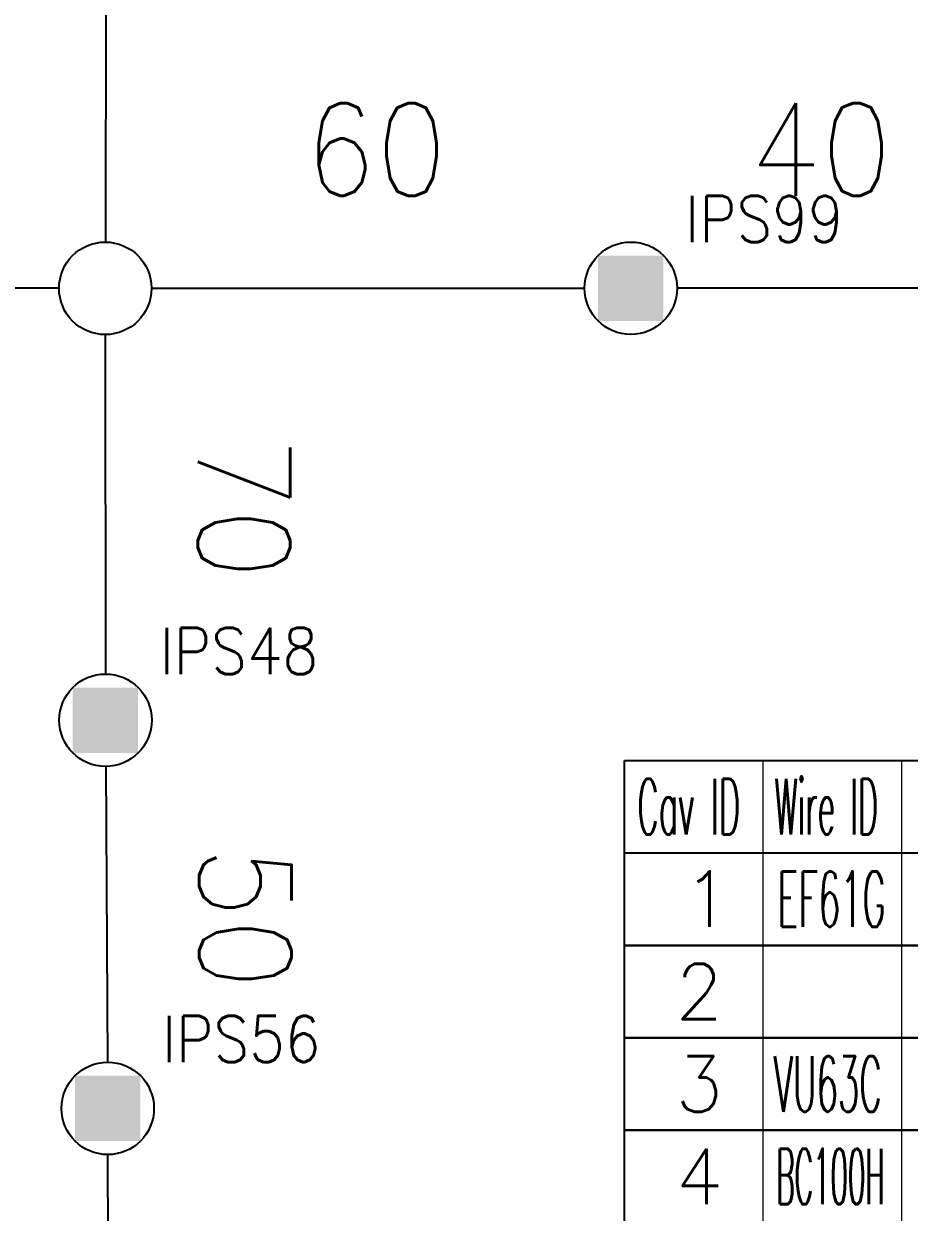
# Model space of a CAD drawing. Header units: inches. Extents: x 47316 to 59086, y 3141 to 11743.
# Drawn here: x 52253.3 to 52301.2, y 8429.2 to 8493.5 of the extents above; entities that cross this region are included whole.
import ezdxf

# ---------------------------------------------------------------- set-up
doc = ezdxf.new("R2010")
doc.units = ezdxf.units.IN
doc.header["$MEASUREMENT"] = 0
doc.styles.get("Standard").update_dxf_attribs({"font": ''})
doc.styles.get('Standard').set_extended_font_data('SimSun')
doc.linetypes.add('_VH_OTCON', pattern='A,0.0001,[7,VeSys.shx,S=0.1,R=0,X=0,Y=0],-0.4,[7,VeSys.shx,S=0.1,R=0,X=0,Y=0],-0.4,["X",Standard,S=1,R=0,X=-0.5,Y=-0.5],-0.0001,[7,VeSys.shx,S=0.1,R=0,X=0,Y=0],-0.4', length=1.2002)

msp = doc.modelspace()

# ---------------------------------------------------------------- linework, layer by layer
at = {"color": 0, "linetype": '_VH_OTCON', "lineweight": -2, "ltscale": 5}
for p, q in [((52257.775, 8519.489), (52257.685, 8481.679)), ((52255.179, 8479.179), (52176.038, 8479.179)), ((52260.179, 8479.179), (52283.611, 8479.183)), ((52303.741, 8479.186), (52288.611, 8479.184)), ((52257.68, 8476.679), (52257.689, 8458.328)), ((52257.704, 8453.328), (52257.797, 8437.347)), ((52257.869, 8412.485), (52257.818, 8432.347))]:
    msp.add_line(p, q, dxfattribs=at)
at = {"color": 0, "linetype": 'Continuous', "lineweight": -2}
for p, q in [((52285.777, 8453.66), (52450.777, 8453.66)), ((52285.777, 8448.66), (52285.777, 8453.66)), ((52285.777, 8448.66), (52450.777, 8448.66))]:
    msp.add_line(p, q, dxfattribs=at)
at = {"color": 7, "linetype": 'Continuous', "lineweight": 15}
for p, q in [((52293.277, 8448.66), (52293.277, 8453.66)), ((52300.777, 8448.66), (52300.777, 8453.66))]:
    msp.add_line(p, q, dxfattribs=at)
at = {"color": 102, "linetype": 'Continuous', "lineweight": 15}
for p, q in [((52293.277, 8443.66), (52293.277, 8448.66)), ((52300.777, 8443.66), (52300.777, 8448.66)), ((52293.277, 8438.66), (52293.277, 8443.66)), ((52300.777, 8438.66), (52300.777, 8443.66)), ((52293.277, 8433.66), (52293.277, 8438.66)), ((52300.777, 8433.66), (52300.777, 8438.66)), ((52293.277, 8428.66), (52293.277, 8433.66)), ((52300.777, 8428.66), (52300.777, 8433.66))]:
    msp.add_line(p, q, dxfattribs=at)
at = {"color": 0, "linetype": 'Continuous', "lineweight": -2}
for points in [[(52285.777, 8443.66), (52285.777, 8448.66), (52368.277, 8448.66), (52368.277, 8443.66)], [(52285.777, 8438.66), (52285.777, 8443.66), (52368.277, 8443.66), (52368.277, 8438.66)], [(52285.777, 8433.66), (52285.777, 8438.66), (52368.277, 8438.66), (52368.277, 8433.66)], [(52285.777, 8428.66), (52285.777, 8433.66), (52368.277, 8433.66), (52368.277, 8428.66)]]:
    msp.add_lwpolyline(points, close=True, dxfattribs=at)
for centre in [(52257.679, 8479.179), (52286.111, 8479.183), (52257.69, 8455.828), (52257.812, 8434.847)]:
    msp.add_circle(centre, 2.5, dxfattribs=at)
at = {"color": 0, "linetype": 'Continuous', "lineweight": -2, "extrusion": (0, 0, -1)}
for points in [[(-52284.343, 8480.951), (-52284.343, 8477.416), (-52287.879, 8480.951), (-52287.879, 8477.416)], [(-52255.922, 8457.596), (-52255.922, 8454.06), (-52259.458, 8457.596), (-52259.458, 8454.06)], [(-52256.044, 8436.615), (-52256.044, 8433.079), (-52259.58, 8436.615), (-52259.58, 8433.079)]]:
    msp.add_solid(points, dxfattribs=at)

# ---------------------------------------------------------------- texts
at = {"color": 7, "linetype": '_VH_OTCON', "lineweight": 18, "ltscale": 5, "char_height": 5, "width": 8.57143, "attachment_point": 1}
for s, insert, rotation in [('\\Fromans.shx;\\W0.9000000000;\\T1.0000000000;\\o\\l60', (52268.465, 8489.181), 0.00946), ('\\Fromans.shx;\\W0.9000000000;\\T1.0000000000;\\o\\l40', (52292.532, 8489.184), 0.00946), ('\\Fromans.shx;\\W0.9000000000;\\T1.0000000000;\\o\\l70', (52267.684, 8471.146), 270), ('\\Fromans.shx;\\W0.9000000000;\\T1.0000000000;\\o\\l50', (52267.751, 8448.98), 270)]:
    msp.add_mtext(s, dxfattribs=dict(at, insert=insert, rotation=rotation))
at = {"color": 21, "linetype": 'Continuous', "lineweight": 15, "attachment_point": 1}
for s, insert, char_height, width in [('\\Fromans.shx;\\W0.9000000000;\\T1.0000000000;\\o\\lIPS99', (52289.04, 8484.183), 2.5, 9.53571), ('\\Fromans.shx;\\W0.9000000000;\\T1.0000000000;\\o\\lIPS48', (52260.618, 8460.828), 2.5, 9.53571), ('\\Fromans.shx;\\W0.4642857143;\\T1.0000000000;\\o\\lEF61G', (52294.043, 8447.66), 3, 6.5), ('\\Fromans.shx;\\W0.9000000000;\\T1.0000000000;\\o\\lIPS56', (52260.741, 8439.847), 2.5, 9.53571), ('\\Fromans.shx;\\W0.4504950495;\\T1.0000000000;\\o\\lVU63C', (52293.842, 8437.66), 3, 6.5), ('\\Fromans.shx;\\W0.3669354839;\\T1.0000000000;\\o\\lBC100H', (52293.987, 8432.66), 3, 6.5)]:
    msp.add_mtext(s, dxfattribs=dict(at, insert=insert, char_height=char_height, width=width))
at = {"color": 7, "linetype": 'Continuous', "lineweight": 15, "char_height": 3, "attachment_point": 1}
for s, insert, width in [('\\Fromans.shx;\\W0.4292452830;\\T1.0000000000;\\o\\lCav ID', (52286.461, 8452.66), 6.5), ('\\Fromans.shx;\\W0.4026548673;\\T1.0000000000;\\o\\lWire ID', (52293.892, 8452.66), 6.5), ('\\Fromans.shx;\\W1.0000000000;\\T1.0000000000;\\o\\l1', (52288.956, 8447.66), 2.85714), ('\\Fromans.shx;\\W1.0000000000;\\T1.0000000000;\\o\\l2', (52288.527, 8442.66), 2.85714), ('\\Fromans.shx;\\W1.0000000000;\\T1.0000000000;\\o\\l3', (52288.527, 8437.66), 2.85714), ('\\Fromans.shx;\\W1.0000000000;\\T1.0000000000;\\o\\l4', (52288.527, 8432.66), 2.85714)]:
    msp.add_mtext(s, dxfattribs=dict(at, insert=insert, width=width))

doc.saveas('drawing.dxf')
